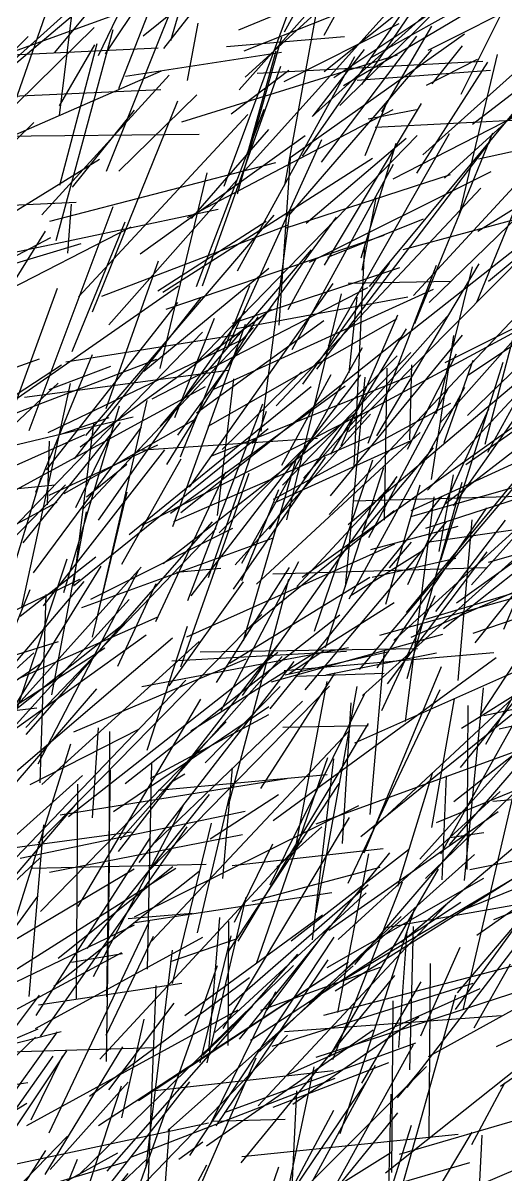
# Model space of a CAD drawing. Header units: metres. Extents: x 0 to 1019, y 0 to 619.
# Drawn here: x 406.2 to 448.5, y 220.4 to 321.2 of the extents above; entities that cross this region are included whole.
import ezdxf

# ---------------------------------------------------------------- set-up
doc = ezdxf.new("R2010")
doc.units = ezdxf.units.M

msp = doc.modelspace()

# ---------------------------------------------------------------- linework, layer by layer
at = {"color": 68}
for p, q in [((429.08, 320.44), (439.97, 339.95)), ((399.07, 308.62), (418.32, 317.01)), ((433.78, 241.02), (447.94, 253.98)), ((444.72, 234.86), (449.06, 253.48))]:
    msp.add_line(p, q, dxfattribs=at)
at = {"color": 97}
for p, q in [((418.53, 318.96), (433.47, 338.12)), ((425.35, 272.44), (428.59, 280.39)), ((417.11, 238.43), (417.47, 256.51))]:
    msp.add_line(p, q, dxfattribs=at)
at = {"color": 33}
for p, q in [((419.13, 319.66), (423.62, 335.08)), ((430.65, 309.55), (440.23, 323.31)), ((431.91, 290.92), (447.04, 310.77)), ((422.73, 283.33), (440.08, 290.35)), ((425.62, 268.01), (438.69, 278.55))]:
    msp.add_line(p, q, dxfattribs=at)
at = {"color": 255}
for p, q in [((412.8, 318.37), (420.5, 334.22)), ((413.52, 230.35), (413.76, 247.82))]:
    msp.add_line(p, q, dxfattribs=at)
at = {"color": 183}
for p, q in [((425.11, 315.37), (441.1, 333.27)), ((407.53, 249.49), (427.11, 269.47))]:
    msp.add_line(p, q, dxfattribs=at)
at = {"color": 247}
msp.add_line((408.98, 318.62), (420.49, 332.46), dxfattribs=at)
at = {"color": 132}
for p, q in [((432.54, 320.15), (439.24, 332.35)), ((407.31, 233.23), (421.95, 241.24))]:
    msp.add_line(p, q, dxfattribs=at)
at = {"color": 234}
for p, q in [((435.85, 315.81), (447.06, 332.2)), ((431.26, 300.27), (447.15, 308.21)), ((422.47, 231.28), (423.42, 242.95)), ((397.94, 206.61), (408.21, 222.57))]:
    msp.add_line(p, q, dxfattribs=at)
at = {"color": 226}
for p, q in [((416.71, 320.09), (430.16, 330.94)), ((442.37, 287.04), (445.53, 299.86)), ((417.06, 257.58), (420.59, 268.44)), ((442.39, 251.25), (461.23, 259.03))]:
    msp.add_line(p, q, dxfattribs=at)
at = {"color": 179}
for p, q in [((400.5, 313.58), (418.06, 329.33)), ((433.94, 224.06), (440.5, 243.76)), ((407.57, 235.32), (420.1, 237.2))]:
    msp.add_line(p, q, dxfattribs=at)
at = {"color": 63}
for p, q in [((425.09, 320.6), (444.95, 328.86)), ((409.8, 280.05), (421.32, 286.57))]:
    msp.add_line(p, q, dxfattribs=at)
at = {"color": 124}
for p, q in [((425.64, 316.46), (439.82, 329.36)), ((409.39, 313.11), (410.48, 321.88)), ((421.91, 298.2), (428.76, 317.42)), ((428.34, 287.71), (446.27, 306.74)), ((419.35, 254.9), (420.37, 255.53))]:
    msp.add_line(p, q, dxfattribs=at)
at = {"color": 111}
for p, q in [((436.68, 318.19), (455.88, 328.93)), ((431.21, 235.47), (445.72, 248.47))]:
    msp.add_line(p, q, dxfattribs=at)
at = {"color": 73}
for p, q in [((425.63, 308.34), (443.4, 328.07)), ((399.02, 318.13), (418.04, 319.03)), ((444.36, 304.36), (447.73, 318.46)), ((414.11, 252.23), (427.71, 261.41)), ((418.65, 212.41), (426.59, 230.68))]:
    msp.add_line(p, q, dxfattribs=at)
at = {"color": 241}
for p, q in [((432.56, 316.96), (446.69, 328.27)), ((424.18, 252.75), (429.46, 272.55))]:
    msp.add_line(p, q, dxfattribs=at)
at = {"color": 129}
for p, q in [((433.4, 316.44), (450.68, 327.98)), ((436.41, 312.83), (440.62, 313.63)), ((427.04, 285.46), (429.57, 304.81)), ((443.18, 279.16), (453.29, 287.01)), ((441.73, 223.66), (441.87, 238.92))]:
    msp.add_line(p, q, dxfattribs=at)
at = {"color": 254}
for p, q in [((444.54, 314.98), (450.86, 327.62)), ((405.29, 208.07), (410.98, 221.8))]:
    msp.add_line(p, q, dxfattribs=at)
at = {"color": 250}
for p, q in [((414.58, 315.46), (419.26, 327.37)), ((397.58, 279.7), (409.03, 280.79))]:
    msp.add_line(p, q, dxfattribs=at)
at = {"color": 11}
msp.add_line((423.81, 306.93), (430.92, 326.22), dxfattribs=at)
at = {"color": 211}
for p, q in [((433.93, 314), (445.81, 325.73)), ((434.73, 290.6), (435.45, 297.22))]:
    msp.add_line(p, q, dxfattribs=at)
at = {"color": 208}
for p, q in [((441.2, 309.68), (459.4, 326)), ((425.55, 318.78), (440.75, 324.82)), ((429.45, 304.35), (441.97, 318.85)), ((411.76, 279.75), (415.3, 282.62)), ((403.6, 252.44), (412.67, 262.94)), ((447.86, 259.46), (463.4, 262.9)), ((424.51, 247.49), (437.72, 248.99))]:
    msp.add_line(p, q, dxfattribs=at)
at = {"color": 197}
for p, q in [((413.41, 318.51), (418.06, 325.48)), ((441.51, 315.78), (445.97, 318.03)), ((430.03, 248.85), (432.82, 263.59)), ((407.02, 247.27), (422.22, 247.6)), ((441.67, 230.79), (453.03, 237.05))]:
    msp.add_line(p, q, dxfattribs=at)
at = {"color": 152}
for p, q in [((441.65, 318.83), (453.19, 324.65)), ((409.39, 313.97), (412.48, 319.29))]:
    msp.add_line(p, q, dxfattribs=at)
at = {"color": 165}
msp.add_line((413.51, 308.23), (419.78, 323.89), dxfattribs=at)
at = {"color": 5}
for p, q in [((434.25, 315.75), (448.84, 324.37)), ((407.99, 270.2), (418.61, 283.86)), ((425.14, 232.3), (438.29, 248.61))]:
    msp.add_line(p, q, dxfattribs=at)
at = {"color": 138}
for p, q in [((445.54, 312.36), (460.98, 324.27)), ((446.69, 258.1), (451.7, 266.89)), ((410.65, 259.18), (425.73, 265.58)), ((397.86, 248.05), (415.69, 250.45))]:
    msp.add_line(p, q, dxfattribs=at)
at = {"color": 83}
for p, q in [((401.94, 304.1), (408.37, 322.51)), ((425.35, 273.96), (435.9, 292.81))]:
    msp.add_line(p, q, dxfattribs=at)
at = {"color": 147}
for p, q in [((443.08, 307.64), (459.58, 322.7)), ((427, 254.23), (433.51, 264.34))]:
    msp.add_line(p, q, dxfattribs=at)
at = {"color": 48}
for p, q in [((397.37, 310.77), (411.09, 322.32)), ((405.81, 263.86), (417.93, 269.22)), ((412.01, 227.31), (426.02, 237.7))]:
    msp.add_line(p, q, dxfattribs=at)
at = {"color": 10}
msp.add_line((405.04, 318.59), (413.82, 321.76), dxfattribs=at)
at = {"color": 155}
msp.add_line((429.1, 307.03), (431.83, 321.81), dxfattribs=at)
at = {"color": 113}
for p, q in [((431.49, 313.01), (441.38, 321.91)), ((443.55, 249.96), (446.53, 250.38))]:
    msp.add_line(p, q, dxfattribs=at)
at = {"color": 219}
for p, q in [((396.85, 305.52), (412.44, 320.81)), ((446.94, 298.62), (464.41, 313.23)), ((390.96, 261.43), (409.3, 267.08)), ((390.74, 232.28), (407.71, 248.18)), ((431.84, 230.73), (450.05, 236.66)), ((387.87, 213.78), (407.3, 232.47)), ((400.28, 213.69), (410.1, 223.83))]:
    msp.add_line(p, q, dxfattribs=at)
at = {"color": 187}
for p, q in [((409.1, 302.17), (414.1, 320.63)), ((442.75, 274.21), (448.22, 291.52)), ((404.72, 271.37), (407.8, 281.43))]:
    msp.add_line(p, q, dxfattribs=at)
at = {"color": 74}
for p, q in [((420.59, 316.18), (421.54, 321.18)), ((447.4, 242.77), (462.79, 248.82)), ((426.9, 231.23), (439.3, 243.03))]:
    msp.add_line(p, q, dxfattribs=at)
at = {"color": 177}
for p, q in [((429.04, 316.1), (439.11, 321.17)), ((393.9, 281.14), (409.56, 291.3)), ((416.3, 226.95), (434.68, 239.06))]:
    msp.add_line(p, q, dxfattribs=at)
at = {"color": 181}
for p, q in [((437.6, 313.44), (441.98, 320.93)), ((433, 278.21), (451.74, 298.1)), ((420.62, 270.69), (427.18, 287.9)), ((440.04, 229.62), (440.38, 242.16))]:
    msp.add_line(p, q, dxfattribs=at)
at = {"color": 47}
for p, q in [((394.46, 307.88), (406.66, 320.01)), ((409.44, 285.2), (413.73, 286.7))]:
    msp.add_line(p, q, dxfattribs=at)
at = {"color": 27}
for p, q in [((424, 319.16), (434.32, 320.01)), ((444.94, 282.59), (463.57, 295.65)), ((409.95, 291.56), (425.17, 293.98)), ((426.24, 284.41), (426.7, 284.83))]:
    msp.add_line(p, q, dxfattribs=at)
at = {"color": 191}
for p, q in [((424.98, 306.26), (428.86, 319.99)), ((436.52, 298.14), (450.79, 315.37)), ((415.4, 242.87), (421, 243.33))]:
    msp.add_line(p, q, dxfattribs=at)
at = {"color": 80}
for p, q in [((429.59, 309.44), (444.83, 320.27)), ((435.89, 299.58), (437.1, 305.92)), ((413.11, 297.31), (429.34, 303.51)), ((397.68, 258.27), (407.8, 265.2))]:
    msp.add_line(p, q, dxfattribs=at)
at = {"color": 76}
for p, q in [((432.33, 309.03), (440.65, 320.05)), ((400.59, 255.84), (416.55, 273.61))]:
    msp.add_line(p, q, dxfattribs=at)
at = {"color": 8}
for p, q in [((409.42, 307.02), (412.69, 319.4)), ((423.73, 233.24), (434.77, 251.71)), ((413.9, 219.72), (420.81, 228.57))]:
    msp.add_line(p, q, dxfattribs=at)
at = {"color": 41}
msp.add_line((415.17, 316.55), (428.83, 318.64), dxfattribs=at)
at = {"color": 206}
for p, q in [((425.91, 309.96), (428.35, 318.77)), ((407.32, 280.15), (412.28, 292.21)), ((418.48, 273.91), (435.24, 287.04)), ((422.13, 256.49), (428.7, 263.16)), ((432.97, 241.83), (447.79, 252.21))]:
    msp.add_line(p, q, dxfattribs=at)
at = {"color": 221}
for p, q in [((431.6, 313.07), (436.08, 318.88)), ((413.48, 287.48), (418.05, 300.41)), ((431.86, 243.36), (435.44, 263.15))]:
    msp.add_line(p, q, dxfattribs=at)
at = {"color": 121}
for p, q in [((442, 315.89), (444.67, 319.21)), ((443.51, 249.31), (459.36, 267.75)), ((416.37, 219.44), (423.21, 238.76))]:
    msp.add_line(p, q, dxfattribs=at)
at = {"color": 106}
msp.add_line((420.09, 312.55), (438.97, 318.43), dxfattribs=at)
at = {"color": 249}
for p, q in [((424.97, 299.52), (435.24, 318.27)), ((402.62, 260.71), (407.42, 261.28))]:
    msp.add_line(p, q, dxfattribs=at)
at = {"color": 88}
msp.add_line((426.68, 316.82), (446.43, 317.86), dxfattribs=at)
at = {"color": 78}
for p, q in [((440.65, 308.07), (446.87, 317.79)), ((437.94, 242.08), (455.43, 245.13))]:
    msp.add_line(p, q, dxfattribs=at)
at = {"color": 57}
for p, q in [((407.84, 304.41), (419, 316.63)), ((446.07, 309.31), (462.76, 312.99)), ((445.1, 286.88), (459.97, 301.31)), ((419.11, 239.11), (424.89, 241.09)), ((406.54, 224.74), (425.03, 234.87)), ((424.95, 213.39), (441.51, 229.9))]:
    msp.add_line(p, q, dxfattribs=at)
at = {"color": 119}
for p, q in [((424.43, 313.26), (429.45, 317.08)), ((425.28, 221.47), (438.73, 237.87))]:
    msp.add_line(p, q, dxfattribs=at)
at = {"color": 96}
for p, q in [((435.43, 316.2), (447.11, 317.08)), ((418.43, 297.66), (436.79, 309.38)), ((431.53, 240.98), (433.4, 256.83))]:
    msp.add_line(p, q, dxfattribs=at)
at = {"color": 17}
for p, q in [((438.6, 307.58), (456.53, 316.76)), ((406.11, 270.1), (410.37, 289.66))]:
    msp.add_line(p, q, dxfattribs=at)
at = {"color": 161}
for p, q in [((441.73, 296.76), (461.54, 315.99)), ((435.75, 250.03), (451.11, 262.45)), ((405.48, 234.84), (414.85, 239.89))]:
    msp.add_line(p, q, dxfattribs=at)
at = {"color": 85}
for p, q in [((445.9, 296.79), (453.66, 315.74)), ((445.07, 247.15), (445.16, 261.5)), ((428.95, 259.59), (436.4, 259.74)), ((445.37, 204.46), (446.39, 223.89))]:
    msp.add_line(p, q, dxfattribs=at)
at = {"color": 1}
for p, q in [((400.74, 314.6), (418.25, 315.39)), ((437.18, 264.78), (446.78, 278.78))]:
    msp.add_line(p, q, dxfattribs=at)
at = {"color": 190}
msp.add_line((414.59, 308.24), (421.42, 314.93), dxfattribs=at)
at = {"color": 148}
for p, q in [((436.15, 309.61), (438.12, 314.46)), ((422.41, 285.94), (438.93, 295.35)), ((427.54, 234.85), (433.07, 242.22))]:
    msp.add_line(p, q, dxfattribs=at)
at = {"color": 237}
for p, q in [((410.53, 306.83), (415.97, 313.57)), ((426.1, 232.22), (444.5, 244.3)), ((440.11, 215.18), (445.49, 224.17))]:
    msp.add_line(p, q, dxfattribs=at)
at = {"color": 242}
for p, q in [((412.3, 295.93), (419.76, 314.4)), ((436.58, 251.95), (437.84, 266.34))]:
    msp.add_line(p, q, dxfattribs=at)
at = {"color": 240}
for p, q in [((420.61, 304.18), (438.58, 313.63)), ((417.52, 288.31), (436.37, 298.05)), ((410.71, 283.08), (421.79, 297.19)), ((412.93, 230.54), (430.59, 249.62)), ((432.51, 234.41), (449.05, 238.71)), ((414.84, 225.43), (416.8, 234.05))]:
    msp.add_line(p, q, dxfattribs=at)
at = {"color": 205}
for p, q in [((421.39, 298.15), (427.29, 313.68)), ((422.43, 272.68), (427.51, 287.24)), ((423.84, 225.89), (440.58, 231.97)), ((413.41, 204.59), (422.29, 221.3))]:
    msp.add_line(p, q, dxfattribs=at)
at = {"color": 130}
for p, q in [((432.57, 300.02), (441.08, 314.15)), ((429.06, 264.57), (447.4, 266.13))]:
    msp.add_line(p, q, dxfattribs=at)
at = {"color": 214}
for p, q in [((446.01, 302.98), (462.93, 313.68)), ((416.46, 301), (430.9, 311.37))]:
    msp.add_line(p, q, dxfattribs=at)
at = {"color": 84}
for p, q in [((395.75, 301.31), (407.14, 312.5)), ((411.69, 285.11), (428.17, 304.39)), ((403.94, 221.04), (422.44, 224.97))]:
    msp.add_line(p, q, dxfattribs=at)
at = {"color": 207}
for p, q in [((411.05, 297.26), (425.88, 313.2)), ((436.63, 275.15), (444.28, 277.17)), ((412.13, 270.81), (424.56, 277)), ((441.97, 250.82), (443.95, 262.08))]:
    msp.add_line(p, q, dxfattribs=at)
at = {"color": 9}
for p, q in [((437.02, 312.09), (455.85, 313.07)), ((411.21, 284.11), (427.95, 296.18)), ((440.06, 284.75), (440.21, 291.31))]:
    msp.add_line(p, q, dxfattribs=at)
at = {"color": 158}
for p, q in [((402.03, 311.28), (421.61, 311.49)), ((430.97, 303.69), (439.74, 311.12)), ((404.24, 284.33), (409.22, 298.01)), ((423.69, 246.37), (424.54, 256.03)), ((393.62, 225.77), (407.52, 244.84)), ((428.01, 231.7), (445.58, 237.19))]:
    msp.add_line(p, q, dxfattribs=at)
at = {"color": 224}
for p, q in [((420.95, 304.11), (427.72, 311.88)), ((446.64, 284.37), (449.59, 295.54)), ((409.54, 212.09), (414.81, 228.22))]:
    msp.add_line(p, q, dxfattribs=at)
at = {"color": 60}
for p, q in [((432.94, 292.96), (443.52, 311.53)), ((418.03, 254.09), (432.81, 255.45)), ((401.69, 230.97), (409.53, 232.98))]:
    msp.add_line(p, q, dxfattribs=at)
at = {"color": 209}
msp.add_line((440.5, 294.92), (447.32, 311.6), dxfattribs=at)
at = {"color": 140}
for p, q in [((421.23, 291.37), (440.69, 311.37)), ((441.01, 232.58), (444.45, 240.35))]:
    msp.add_line(p, q, dxfattribs=at)
at = {"color": 107}
for p, q in [((424.07, 292.76), (432.36, 311.01)), ((424.52, 294.95), (439.18, 299.81)), ((406.46, 259.58), (423.11, 276.98)), ((428.08, 226.34), (438.21, 230.26)), ((445.47, 223.08), (448.36, 228.47))]:
    msp.add_line(p, q, dxfattribs=at)
at = {"color": 116}
msp.add_line((435.79, 300.66), (438.84, 310.7), dxfattribs=at)
at = {"color": 178}
for p, q in [((428.63, 294.77), (429.61, 309.39)), ((427.82, 245.8), (436.07, 262.48))]:
    msp.add_line(p, q, dxfattribs=at)
at = {"color": 251}
for p, q in [((402.32, 302.77), (412.89, 309.3)), ((408.49, 289.13), (413.9, 291.18)), ((428.46, 214.66), (431.68, 229.88))]:
    msp.add_line(p, q, dxfattribs=at)
at = {"color": 31}
for p, q in [((408.56, 303.88), (428.32, 309.01)), ((424.17, 239.98), (433.87, 254.67)), ((447.32, 253.13), (453.29, 253.63)), ((445.92, 241.39), (457.13, 249.36))]:
    msp.add_line(p, q, dxfattribs=at)
at = {"color": 134}
for p, q in [((429.76, 292.64), (438.63, 308.85)), ((396.47, 278.47), (411.61, 285.19)), ((410.88, 235.76), (411, 254.61)), ((422.99, 232.89), (436.23, 245.1)), ((407.78, 211.05), (415.4, 220.56))]:
    msp.add_line(p, q, dxfattribs=at)
at = {"color": 236}
for p, q in [((413.7, 294.81), (424.92, 307.46)), ((439.05, 293.4), (451.61, 303.31))]:
    msp.add_line(p, q, dxfattribs=at)
at = {"color": 2}
for p, q in [((418.21, 290.97), (422.33, 308.11)), ((412.28, 251.67), (412.8, 259.54))]:
    msp.add_line(p, q, dxfattribs=at)
at = {"color": 50}
for p, q in [((429.13, 303.25), (443.62, 307.94)), ((395.8, 272.12), (409.2, 279.27)), ((428.07, 273), (446.73, 273.56)), ((440.17, 267.46), (454.09, 273.6)), ((408.89, 236.95), (421.63, 246.99)), ((413.56, 220.75), (430.24, 239.74)), ((417.75, 227.82), (433.37, 229.55)), ((425.34, 222.05), (444.29, 224))]:
    msp.add_line(p, q, dxfattribs=at)
at = {"color": 79}
for p, q in [((440.38, 297.36), (449.12, 306.83)), ((423.63, 283.89), (430.58, 290.68)), ((421.7, 230.23), (424.42, 241.33))]:
    msp.add_line(p, q, dxfattribs=at)
at = {"color": 235}
for p, q in [((401.77, 305.12), (410.86, 305.54)), ((420.93, 271.08), (435.77, 290.41)), ((386.75, 225.55), (406.64, 228.51))]:
    msp.add_line(p, q, dxfattribs=at)
at = {"color": 162}
for p, q in [((410.14, 301.06), (410.45, 305.36)), ((420.01, 264.88), (425.98, 281.82)), ((440.13, 278.02), (453.59, 281.86))]:
    msp.add_line(p, q, dxfattribs=at)
at = {"color": 171}
for p, q in [((403.66, 300.77), (423.29, 304.92)), ((442.66, 286.19), (451.02, 295.62)), ((424.71, 242.55), (428.07, 249.4))]:
    msp.add_line(p, q, dxfattribs=at)
at = {"color": 160}
for p, q in [((406.74, 285.54), (414.1, 305.14)), ((417.99, 297.78), (427.48, 303.86)), ((408.41, 285.39), (425.69, 293.65)), ((445.44, 272.06), (457.43, 285.44)), ((407.35, 218.42), (414.51, 222.36))]:
    msp.add_line(p, q, dxfattribs=at)
at = {"color": 168}
for p, q in [((439.47, 301.39), (453, 305.04)), ((438.64, 267.19), (449.1, 276.69)), ((418.87, 224.32), (435.1, 238.72))]:
    msp.add_line(p, q, dxfattribs=at)
at = {"color": 13}
for p, q in [((401.7, 296.22), (415.67, 303.36)), ((440.16, 278.56), (453.05, 284.47)), ((407.7, 254.72), (408.22, 271.2)), ((405.58, 248.18), (420.45, 263.71)), ((441.41, 246.36), (457.83, 262.23))]:
    msp.add_line(p, q, dxfattribs=at)
at = {"color": 30}
msp.add_line((410.51, 292.46), (415.13, 303.8), dxfattribs=at)
at = {"color": 52}
for p, q in [((419.75, 285.14), (433.63, 304.23)), ((420.55, 267.5), (438.75, 275.65)), ((403.03, 256.99), (415.49, 270.78))]:
    msp.add_line(p, q, dxfattribs=at)
at = {"color": 37}
msp.add_line((432.87, 300.73), (441.25, 304.06), dxfattribs=at)
at = {"color": 32}
for p, q in [((389.17, 292.23), (408.63, 302.43)), ((401.35, 256.47), (416.98, 267.69)), ((439.82, 228.07), (450.86, 242.48))]:
    msp.add_line(p, q, dxfattribs=at)
at = {"color": 248}
for p, q in [((400.56, 290.78), (408.18, 303)), ((434.66, 245.96), (442.71, 262.9))]:
    msp.add_line(p, q, dxfattribs=at)
at = {"color": 29}
for p, q in [((418.72, 296.18), (437.79, 302.63)), ((428.23, 279.24), (440.16, 284.69))]:
    msp.add_line(p, q, dxfattribs=at)
at = {"color": 67}
msp.add_line((404.1, 299.76), (411.28, 301.92), dxfattribs=at)
at = {"color": 238}
for p, q in [((418.24, 285.94), (431.44, 301.37)), ((435.88, 276.65), (442.11, 284.05)), ((430.16, 264.07), (437.81, 264.32)), ((426.74, 215.15), (438.4, 222.39))]:
    msp.add_line(p, q, dxfattribs=at)
at = {"color": 143}
for p, q in [((434.68, 285.43), (450.5, 301.39)), ((429.39, 296.14), (431.87, 300.65)), ((424.63, 271.68), (432.67, 283.23))]:
    msp.add_line(p, q, dxfattribs=at)
at = {"color": 42}
for p, q in [((435.17, 282.44), (436.12, 301.81)), ((395.84, 253.48), (415.15, 268.75)), ((416.98, 221.15), (419.28, 240.09)), ((415.65, 221.98), (433.52, 228.88))]:
    msp.add_line(p, q, dxfattribs=at)
at = {"color": 141}
msp.add_line((443.13, 291.5), (461.11, 300.53), dxfattribs=at)
at = {"color": 20}
for p, q in [((416.79, 290.75), (427.72, 299.76)), ((435.19, 286.61), (450.48, 294.85))]:
    msp.add_line(p, q, dxfattribs=at)
at = {"color": 122}
for p, q in [((430.69, 289.61), (438.27, 300.19)), ((439.86, 272.07), (446.96, 287.44)), ((442.61, 274.96), (443.87, 281.68)), ((405.95, 248.15), (425.64, 252.24)), ((444.23, 236.35), (451.16, 244.53))]:
    msp.add_line(p, q, dxfattribs=at)
at = {"color": 172}
msp.add_line((436.4, 284.44), (442.38, 300.01), dxfattribs=at)
at = {"color": 36}
for p, q in [((437.16, 285.08), (446.11, 300.12)), ((445.75, 266.99), (456.72, 280.7)), ((442.98, 268.24), (454.1, 277.04)), ((437.43, 267.65), (450.84, 271.39)), ((432.7, 264.17), (442.38, 266.1))]:
    msp.add_line(p, q, dxfattribs=at)
at = {"color": 231}
for p, q in [((445.19, 290.41), (458.62, 299.49)), ((430.64, 272.72), (449.52, 286.19)), ((407.85, 254.58), (421.63, 267.08))]:
    msp.add_line(p, q, dxfattribs=at)
at = {"color": 114}
for p, q in [((420.77, 280.59), (433.34, 298.4)), ((428.92, 280.78), (440.14, 292.39))]:
    msp.add_line(p, q, dxfattribs=at)
at = {"color": 194}
for p, q in [((434.66, 298.44), (443.65, 298.61)), ((421.7, 266.19), (440.73, 266.47)), ((432.82, 238.57), (446.51, 246.4)), ((413.72, 227.86), (419.44, 235.46))]:
    msp.add_line(p, q, dxfattribs=at)
at = {"color": 243}
for p, q in [((404.43, 287.51), (419.8, 298.21)), ((420.02, 278.38), (439.34, 293.78)), ((419.41, 277.6), (436.52, 285.02)), ((437.95, 270.36), (440.94, 280.8))]:
    msp.add_line(p, q, dxfattribs=at)
at = {"color": 125}
for p, q in [((419.97, 283.24), (426.06, 298.25)), ((426.78, 226.47), (443.42, 244.29))]:
    msp.add_line(p, q, dxfattribs=at)
at = {"color": 91}
for p, q in [((422.91, 289.16), (442.13, 297.91)), ((434.82, 271.08), (440.99, 274.95)), ((415.99, 242.5), (433.22, 245.14)), ((430.57, 217.24), (445.3, 221.51))]:
    msp.add_line(p, q, dxfattribs=at)
at = {"color": 16}
for p, q in [((429.29, 277.75), (434.08, 297.5)), ((444.47, 256.08), (459.61, 274.7)), ((424.24, 235.26), (436.4, 245.82))]:
    msp.add_line(p, q, dxfattribs=at)
at = {"color": 167}
for p, q in [((408.26, 282.11), (419.74, 296.76)), ((434.64, 207.2), (440.18, 224.78))]:
    msp.add_line(p, q, dxfattribs=at)
at = {"color": 53}
for p, q in [((424.85, 294.48), (439.86, 297.24)), ((411.41, 278.65), (426.37, 294.57)), ((441.74, 275.8), (450.07, 277.01)), ((427.95, 263.56), (442.93, 267.73))]:
    msp.add_line(p, q, dxfattribs=at)
at = {"color": 230}
msp.add_line((446.88, 283.65), (454.21, 297.08), dxfattribs=at)
at = {"color": 174}
msp.add_line((412.81, 277.72), (425.63, 296), dxfattribs=at)
at = {"color": 100}
msp.add_line((418.79, 282.57), (426.78, 295.51), dxfattribs=at)
at = {"color": 149}
for p, q in [((419.48, 286.7), (422.95, 295.39)), ((419.63, 273.15), (423.52, 273.52)), ((438.99, 245.7), (442.02, 255.57)), ((415.96, 243.02), (435.59, 252.75))]:
    msp.add_line(p, q, dxfattribs=at)
at = {"color": 185}
for p, q in [((430.74, 281.37), (443.51, 295.75)), ((439.66, 260.1), (442.19, 279.76)), ((402, 207.57), (417.07, 221.84))]:
    msp.add_line(p, q, dxfattribs=at)
at = {"color": 69}
for p, q in [((434.03, 284.22), (439, 295.66)), ((413.72, 241.84), (413.81, 259.22))]:
    msp.add_line(p, q, dxfattribs=at)
at = {"color": 126}
for p, q in [((419.32, 277.14), (425.68, 294.87)), ((416.61, 263.16), (434.69, 266.57)), ((405.28, 241.94), (410.38, 258.14)), ((418.35, 215.2), (419.01, 224.48))]:
    msp.add_line(p, q, dxfattribs=at)
at = {"color": 136}
msp.add_line((421.38, 287.09), (432.52, 295.17), dxfattribs=at)
at = {"color": 89}
for p, q in [((433.13, 283.49), (439.76, 294.45)), ((430.9, 262.87), (443.25, 277.56)), ((428.1, 251.44), (447.6, 265.7))]:
    msp.add_line(p, q, dxfattribs=at)
at = {"color": 6}
for p, q in [((443.86, 278.96), (454.86, 294.65)), ((402.43, 283.27), (409.27, 289.7)), ((421.47, 241.6), (424.28, 253.5))]:
    msp.add_line(p, q, dxfattribs=at)
at = {"color": 82}
for p, q in [((404.24, 275.86), (421.92, 294.16)), ((446.94, 274.02), (466.81, 279.79)), ((408.5, 224.12), (417.27, 242.62))]:
    msp.add_line(p, q, dxfattribs=at)
at = {"color": 61}
for p, q in [((433.11, 279.85), (444.66, 293.9)), ((408.36, 279.04), (408.52, 284.63)), ((404.24, 254.56), (419.29, 267.42))]:
    msp.add_line(p, q, dxfattribs=at)
at = {"color": 39}
for p, q in [((441.59, 280.34), (454.2, 293.87)), ((440.93, 248.04), (454.74, 263.46)), ((408.14, 220.47), (414.94, 231.62))]:
    msp.add_line(p, q, dxfattribs=at)
at = {"color": 131}
msp.add_line((441.95, 281.27), (443.89, 293.85), dxfattribs=at)
at = {"color": 105}
for p, q in [((439.83, 283.92), (444.13, 292.26)), ((444.28, 263.69), (445.51, 277.74))]:
    msp.add_line(p, q, dxfattribs=at)
at = {"color": 54}
for p, q in [((387.79, 284.7), (407.65, 291.83)), ((434.43, 271.87), (436.13, 290.21)), ((417.32, 247.15), (433.02, 263.19))]:
    msp.add_line(p, q, dxfattribs=at)
at = {"color": 12}
for p, q in [((405.02, 286.86), (417.9, 291.78)), ((425.42, 262.36), (438.93, 281.52)), ((423.13, 263.52), (429.52, 273.57)), ((413.53, 236), (413.87, 255.84))]:
    msp.add_line(p, q, dxfattribs=at)
at = {"color": 109}
for p, q in [((423.38, 276.61), (438.94, 292.1)), ((444.82, 246.17), (446.49, 263.05)), ((447.62, 231.65), (467.47, 241.14)), ((445.67, 233.29), (448.86, 238.88))]:
    msp.add_line(p, q, dxfattribs=at)
at = {"color": 193}
for p, q in [((443.04, 284.49), (445.58, 291.71)), ((406.83, 254.57), (416.4, 259.45)), ((392.2, 226.66), (407.54, 233.22))]:
    msp.add_line(p, q, dxfattribs=at)
at = {"color": 112}
for p, q in [((406.35, 288.48), (424.19, 290.83)), ((412.29, 267.48), (415.32, 280.17)), ((417.77, 249.52), (430.65, 261.87)), ((429.41, 229.21), (446.21, 236.73)), ((438.93, 217.78), (444.08, 236.18))]:
    msp.add_line(p, q, dxfattribs=at)
at = {"color": 81}
for p, q in [((428.86, 282.51), (433.18, 290.46)), ((408.74, 262.44), (411.76, 278.45))]:
    msp.add_line(p, q, dxfattribs=at)
at = {"color": 28}
for p, q in [((437.84, 277.71), (438.07, 291.01)), ((405.96, 269.3), (412.57, 274.49))]:
    msp.add_line(p, q, dxfattribs=at)
at = {"color": 43}
for p, q in [((402.57, 278.74), (422.17, 289.39)), ((428.13, 279.56), (443.63, 287.95)), ((445.59, 267.83), (452.81, 270.3)), ((442.76, 248.51), (453.7, 268.12)), ((416.36, 247.77), (429.93, 265.33))]:
    msp.add_line(p, q, dxfattribs=at)
at = {"color": 90}
for p, q in [((415.5, 276.46), (431.41, 289.4)), ((397.8, 266.1), (411.18, 272.55)), ((396.36, 221.18), (407.65, 236.15))]:
    msp.add_line(p, q, dxfattribs=at)
at = {"color": 150}
for p, q in [((419.12, 278.31), (434.4, 289.47)), ((433.75, 234.63), (436.45, 248.51))]:
    msp.add_line(p, q, dxfattribs=at)
at = {"color": 3}
msp.add_line((423.22, 278.13), (424.65, 290.07), dxfattribs=at)
at = {"color": 26}
msp.add_line((434.64, 277.32), (449.32, 289.7), dxfattribs=at)
at = {"color": 215}
for p, q in [((434.75, 270.82), (444.85, 289.33)), ((429.48, 264.3), (432.52, 266.3))]:
    msp.add_line(p, q, dxfattribs=at)
at = {"color": 144}
for p, q in [((436.47, 276.19), (443.44, 289.29)), ((428.4, 247.36), (432.36, 250.87))]:
    msp.add_line(p, q, dxfattribs=at)
at = {"color": 186}
for p, q in [((409.79, 271.38), (414.64, 287.71)), ((404.36, 257.22), (410.07, 274.32)), ((441.44, 269.04), (458.07, 274.02)), ((437.6, 261.06), (442.27, 271.13)), ((442.89, 246.24), (443.25, 255.34)), ((412.36, 237.79), (420.28, 252.84))]:
    msp.add_line(p, q, dxfattribs=at)
at = {"color": 75}
for p, q in [((412.57, 268.67), (417.06, 288.17)), ((408.48, 279.9), (417.99, 284.29)), ((395.29, 234.61), (410.98, 253)), ((429.43, 212.03), (440.36, 231.83))]:
    msp.add_line(p, q, dxfattribs=at)
at = {"color": 93}
for p, q in [((402.56, 283.58), (415.84, 286.74)), ((438.1, 263.39), (446.81, 274.93)), ((448.27, 268.16), (449.69, 271.59))]:
    msp.add_line(p, q, dxfattribs=at)
at = {"color": 34}
msp.add_line((406.21, 275.72), (414.73, 286.24), dxfattribs=at)
at = {"color": 166}
for p, q in [((416.63, 277.26), (435.59, 286.9)), ((420.81, 222.12), (433.43, 241.23)), ((422.63, 224.92), (428.32, 236.47)), ((421.93, 230.88), (426.28, 235.16))]:
    msp.add_line(p, q, dxfattribs=at)
at = {"color": 118}
for p, q in [((424.78, 273.79), (436.6, 286.98)), ((406.47, 258.96), (422.78, 277.55))]:
    msp.add_line(p, q, dxfattribs=at)
at = {"color": 195}
msp.add_line((427.78, 276.92), (434.6, 286.6), dxfattribs=at)
at = {"color": 58}
for p, q in [((407.12, 273.11), (416.58, 285.85)), ((444.13, 270.49), (464, 284.76)), ((444.58, 259.52), (460.24, 269.34))]:
    msp.add_line(p, q, dxfattribs=at)
at = {"color": 244}
msp.add_line((410.63, 271.96), (427.64, 285.72), dxfattribs=at)
at = {"color": 210}
for p, q in [((410.66, 272.07), (412.39, 286.17)), ((402.62, 235.88), (415.96, 242.3))]:
    msp.add_line(p, q, dxfattribs=at)
at = {"color": 103}
for p, q in [((410.84, 278.82), (414.03, 285.41)), ((424.16, 231.75), (424.21, 242.61)), ((423.74, 207.03), (439, 225.87))]:
    msp.add_line(p, q, dxfattribs=at)
at = {"color": 98}
for p, q in [((426.63, 272.12), (440.94, 285.39)), ((447.98, 228.19), (463.07, 238.67)), ((403.09, 231.15), (417.87, 231.56))]:
    msp.add_line(p, q, dxfattribs=at)
at = {"color": 38}
msp.add_line((416.3, 283.83), (431.97, 284.88), dxfattribs=at)
at = {"color": 203}
msp.add_line((435.65, 264.64), (451.41, 283.24), dxfattribs=at)
at = {"color": 227}
for p, q in [((414.86, 273.87), (420.03, 283.07)), ((435.24, 258.24), (449.66, 264.63))]:
    msp.add_line(p, q, dxfattribs=at)
at = {"color": 146}
for p, q in [((425.5, 267.19), (430.14, 283.12)), ((444.03, 234.91), (457.49, 253.45))]:
    msp.add_line(p, q, dxfattribs=at)
at = {"color": 94}
msp.add_line((431.72, 267.99), (436.8, 283), dxfattribs=at)
at = {"color": 64}
for p, q in [((432.67, 266.57), (437.76, 282.33)), ((429.29, 210.11), (430.15, 227.79)), ((399.93, 217.06), (415.38, 221.62))]:
    msp.add_line(p, q, dxfattribs=at)
at = {"color": 21}
for p, q in [((417.83, 268.83), (423.95, 281.95)), ((435.24, 238.83), (445.23, 250.49)), ((419.83, 221.81), (421.93, 223.33))]:
    msp.add_line(p, q, dxfattribs=at)
at = {"color": 120}
for p, q in [((439.77, 269.62), (449.94, 282)), ((444.77, 243.65), (455.48, 248.01))]:
    msp.add_line(p, q, dxfattribs=at)
at = {"color": 163}
msp.add_line((393.44, 263.94), (409.93, 280.79), dxfattribs=at)
at = {"color": 87}
msp.add_line((430.15, 271.91), (438.72, 281.08), dxfattribs=at)
at = {"color": 133}
for p, q in [((439.82, 263.87), (444.64, 281.02)), ((403.75, 260.33), (413.35, 266.55)), ((411.83, 240.23), (422.51, 253.71)), ((422.59, 249.82), (428.55, 253.7))]:
    msp.add_line(p, q, dxfattribs=at)
at = {"color": 23}
for p, q in [((441.46, 277), (453.74, 281.01)), ((420.37, 234.38), (432.4, 243.17))]:
    msp.add_line(p, q, dxfattribs=at)
at = {"color": 198}
msp.add_line((427.83, 261.19), (442.89, 279.81), dxfattribs=at)
at = {"color": 202}
for p, q in [((435.15, 279.39), (452.98, 279.9)), ((399.18, 257.78), (411.56, 272.33))]:
    msp.add_line(p, q, dxfattribs=at)
at = {"color": 7}
msp.add_line((435.9, 262.37), (453.69, 278.39), dxfattribs=at)
at = {"color": 201}
for p, q in [((442.31, 269.73), (448.41, 277.72)), ((402.99, 220.72), (410.05, 231.28))]:
    msp.add_line(p, q, dxfattribs=at)
at = {"color": 110}
for p, q in [((411.34, 270.07), (428.03, 276.14)), ((398.42, 218.01), (409.22, 232.93))]:
    msp.add_line(p, q, dxfattribs=at)
at = {"color": 154}
for p, q in [((438.26, 273.53), (440.18, 275.78)), ((446.53, 260.63), (457.04, 262.87)), ((443.89, 253.11), (451.46, 259.06))]:
    msp.add_line(p, q, dxfattribs=at)
at = {"color": 71}
for p, q in [((436.75, 272.73), (444.06, 274.37)), ((423.35, 207.25), (433.4, 226.1))]:
    msp.add_line(p, q, dxfattribs=at)
at = {"color": 127}
for p, q in [((401.4, 254.83), (413.03, 273.67)), ((431.84, 251.13), (449.01, 257.38))]:
    msp.add_line(p, q, dxfattribs=at)
at = {"color": 204}
for p, q in [((407.54, 256.38), (416.33, 273.35)), ((409.45, 251.92), (429.25, 255.1)), ((439.09, 231.56), (439.81, 241.79))]:
    msp.add_line(p, q, dxfattribs=at)
at = {"color": 46}
for p, q in [((423.55, 261.06), (430.35, 274.08)), ((409.27, 239.4), (419.32, 247.42))]:
    msp.add_line(p, q, dxfattribs=at)
at = {"color": 199}
for p, q in [((414.49, 264.94), (417.87, 272.17)), ((429.66, 240.92), (439.92, 248.91))]:
    msp.add_line(p, q, dxfattribs=at)
at = {"color": 239}
msp.add_line((419, 263.22), (425.49, 272.32), dxfattribs=at)
at = {"color": 175}
msp.add_line((424.26, 265.19), (436.55, 272.73), dxfattribs=at)
at = {"color": 24}
for p, q in [((446.23, 260.66), (454.4, 273.07)), ((426.63, 238.91), (432.88, 256.94))]:
    msp.add_line(p, q, dxfattribs=at)
at = {"color": 77}
for p, q in [((400.66, 256.42), (406.83, 271.63)), ((417.37, 255.15), (427.7, 260.71)), ((417.44, 240.87), (434.68, 259.21)), ((407.75, 232.53), (420.57, 250.88))]:
    msp.add_line(p, q, dxfattribs=at)
at = {"color": 135}
for p, q in [((420.89, 259.28), (438.68, 270.51)), ((422.25, 222.97), (436.83, 233.11))]:
    msp.add_line(p, q, dxfattribs=at)
at = {"color": 86}
for p, q in [((415.15, 254.66), (433.91, 269.43)), ((436.82, 250.72), (454.48, 267.21)), ((425.04, 240.87), (436.43, 259.92))]:
    msp.add_line(p, q, dxfattribs=at)
at = {"color": 232}
for p, q in [((414.56, 248.72), (428.78, 267.15)), ((427.01, 211.56), (437.05, 230.04))]:
    msp.add_line(p, q, dxfattribs=at)
at = {"color": 213}
msp.add_line((396.59, 256.49), (407.14, 266.11), dxfattribs=at)
at = {"color": 55}
for p, q in [((410.2, 251.78), (428.5, 266.15)), ((433.32, 230.51), (439.41, 246.08)), ((412.82, 224.75), (432.48, 237.62)), ((437.68, 215.96), (456.91, 224.14))]:
    msp.add_line(p, q, dxfattribs=at)
at = {"color": 92}
for p, q in [((419.23, 265.4), (434.52, 266.25)), ((439.14, 222.25), (458.92, 228.02))]:
    msp.add_line(p, q, dxfattribs=at)
at = {"color": 72}
msp.add_line((429.15, 264.19), (438.21, 266.22), dxfattribs=at)
at = {"color": 44}
msp.add_line((414.71, 249.75), (428.88, 265.77), dxfattribs=at)
at = {"color": 212}
msp.add_line((436.05, 248.61), (442.81, 264.91), dxfattribs=at)
at = {"color": 164}
msp.add_line((411.02, 243.9), (421.77, 262.06), dxfattribs=at)
at = {"color": 182}
msp.add_line((434.16, 249.43), (434.91, 261.73), dxfattribs=at)
at = {"color": 59}
for p, q in [((407.74, 243.46), (423.97, 260.06)), ((433.02, 230.75), (442.55, 247.19))]:
    msp.add_line(p, q, dxfattribs=at)
at = {"color": 66}
for p, q in [((391.64, 237.65), (411.4, 255.38)), ((417.13, 218.71), (417.85, 236.99))]:
    msp.add_line(p, q, dxfattribs=at)
at = {"color": 40}
for p, q in [((439.29, 240.8), (454.47, 253.57)), ((427, 234.84), (437.48, 238.6))]:
    msp.add_line(p, q, dxfattribs=at)
at = {"color": 25}
for p, q in [((406.74, 236.05), (408.03, 251.04)), ((437.96, 210.19), (438.41, 227.48))]:
    msp.add_line(p, q, dxfattribs=at)
at = {"color": 65}
msp.add_line((419.29, 237.18), (422.69, 251.2), dxfattribs=at)
at = {"color": 117}
for p, q in [((407.35, 234.36), (417.36, 249.96)), ((413.49, 232.66), (417.62, 241.32))]:
    msp.add_line(p, q, dxfattribs=at)
at = {"color": 18}
msp.add_line((408.53, 246.91), (425.41, 250.22), dxfattribs=at)
at = {"color": 156}
msp.add_line((445.3, 247.15), (454.03, 248.87), dxfattribs=at)
at = {"color": 216}
msp.add_line((402.54, 236.49), (419.58, 247.27), dxfattribs=at)
at = {"color": 180}
for p, q in [((403.14, 239.64), (415.92, 247.21)), ((400.74, 223.17), (406.55, 226.71))]:
    msp.add_line(p, q, dxfattribs=at)
at = {"color": 51}
for p, q in [((426.26, 244.37), (437.46, 247.34)), ((429.82, 226.62), (440.83, 234.27))]:
    msp.add_line(p, q, dxfattribs=at)
at = {"color": 142}
msp.add_line((433.52, 236.52), (450.16, 247.02), dxfattribs=at)
at = {"color": 253}
msp.add_line((434.23, 237.5), (450.08, 246.93), dxfattribs=at)
at = {"color": 245}
msp.add_line((422.33, 230.23), (425.73, 244.72), dxfattribs=at)
at = {"color": 115}
msp.add_line((410.45, 239.04), (414.92, 239.79), dxfattribs=at)
at = {"color": 145}
msp.add_line((423.1, 224.73), (432.91, 239.24), dxfattribs=at)
at = {"color": 225}
msp.add_line((411.09, 220.42), (429.87, 238.76), dxfattribs=at)
at = {"color": 170}
msp.add_line((435.84, 228.46), (441.05, 237.33), dxfattribs=at)
at = {"color": 102}
for p, q in [((438.46, 220.64), (438.59, 235.66)), ((438.96, 227.16), (440.98, 229.6))]:
    msp.add_line(p, q, dxfattribs=at)
at = {"color": 196}
msp.add_line((429.08, 232.96), (448.03, 234.38), dxfattribs=at)
at = {"color": 252}
msp.add_line((413.05, 215.8), (429.34, 232.64), dxfattribs=at)
at = {"color": 200}
msp.add_line((400.5, 219.01), (408.83, 230.81), dxfattribs=at)
at = {"color": 151}
msp.add_line((406.92, 225.26), (409.68, 230.87), dxfattribs=at)
at = {"color": 176}
for p, q in [((437.91, 220.6), (451.23, 231.2)), ((422.71, 225.12), (429.14, 225.29))]:
    msp.add_line(p, q, dxfattribs=at)
at = {"color": 233}
msp.add_line((408.57, 220.9), (415.42, 228.54), dxfattribs=at)
at = {"color": 19}
msp.add_line((423.33, 209.46), (436.27, 228.58), dxfattribs=at)
at = {"color": 223}
msp.add_line((421.95, 201.79), (428.58, 221.12), dxfattribs=at)

doc.saveas('drawing.dxf')
